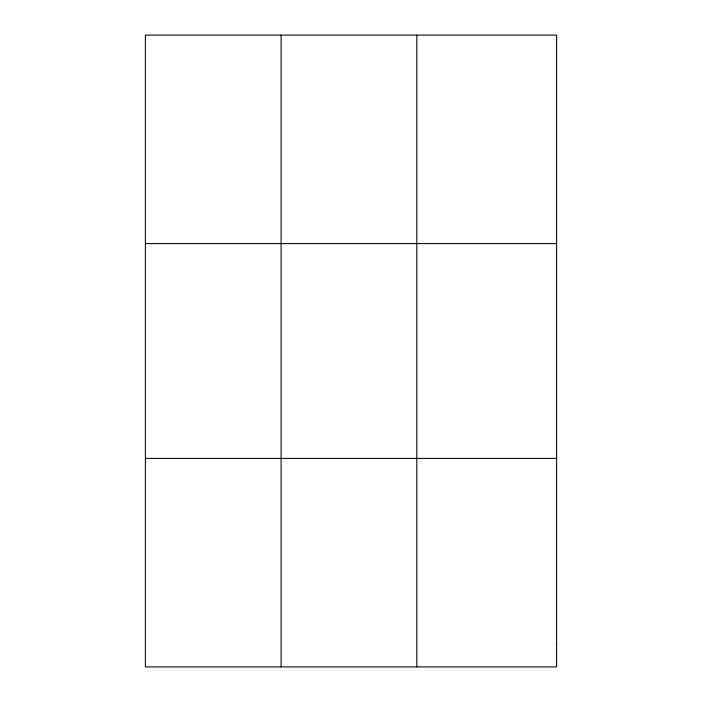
<?xml version="1.0" encoding="UTF-8"?>
<svg xmlns="http://www.w3.org/2000/svg" width="702" height="702" viewBox="0 0 702 702"><rect width="100%" height="100%" fill="white"/><g stroke="black" fill="none" stroke-linecap="round" stroke-linejoin="round"><path stroke-width="1.05" d="M281.09 666.9L281.09 35.1M416.804 666.9L416.804 35.1M145.375 243.594L556.625 243.594M145.375 458.406L556.625 458.406M556.625 643.734L556.625 666.9L145.375 666.9L145.375 35.1L556.625 35.1L556.625 643.734"/></g></svg>
